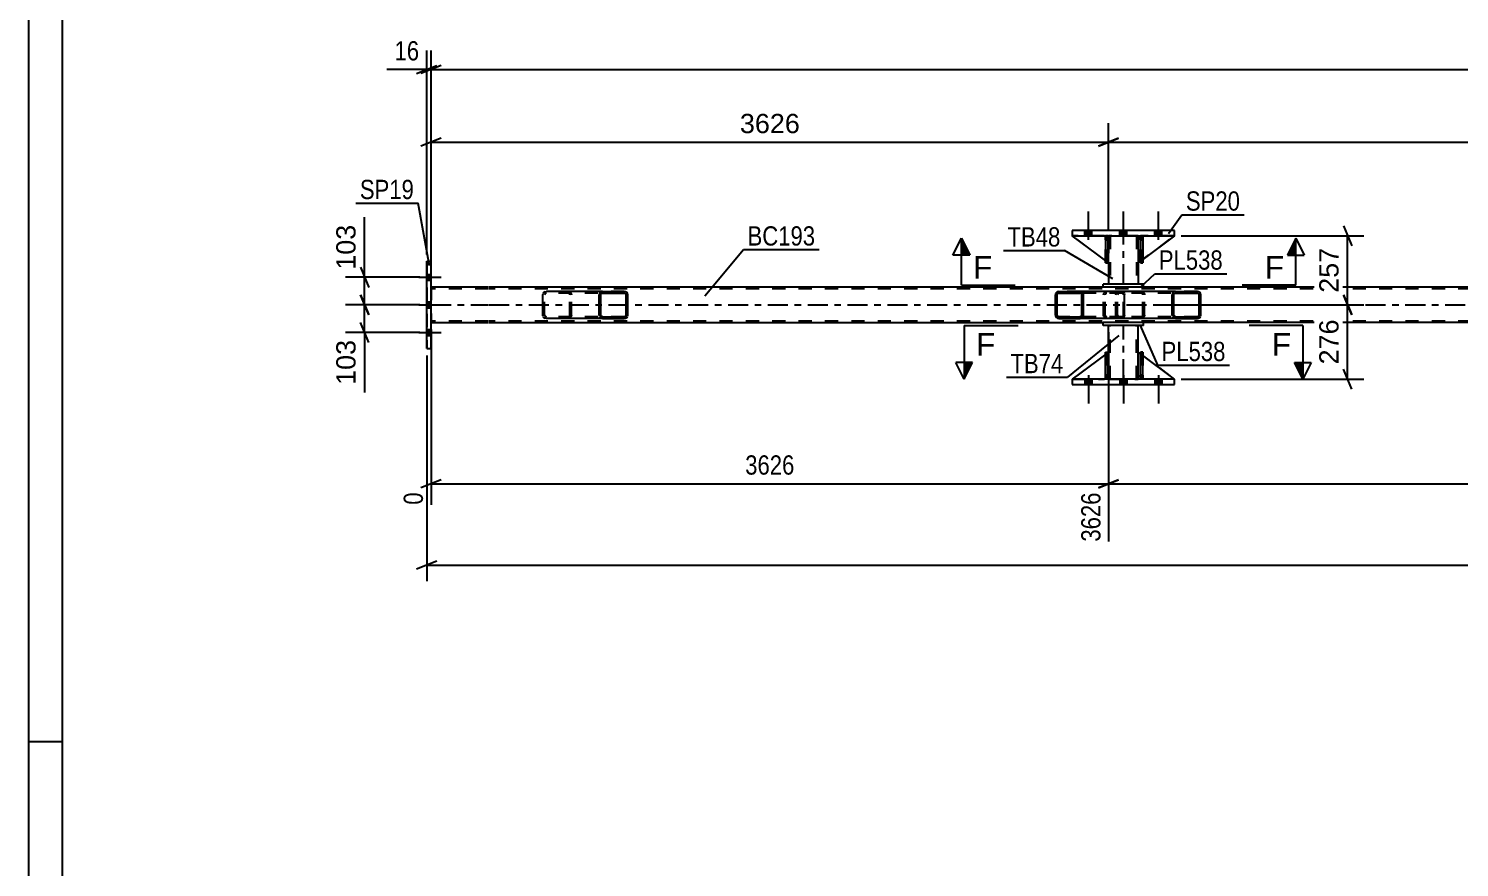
# Model space of a CAD drawing. Header units: millimetres. Extents: x -106 to 735, y -422 to 172.
# Drawn here: x -106.1 to 106.4, y -291.9 to -167.2 of the extents above; entities that cross this region are included whole.
import ezdxf

# ---------------------------------------------------------------- set-up
doc = ezdxf.new("R2010")
doc.units = ezdxf.units.MM
doc.linetypes.add('DXK_LINE_DOT2', pattern=[3.9198, 1.9599, -1.9599])
doc.linetypes.add('DXK_LINE_DOT3', pattern=[5.9187, 2.979, -0.9799, 0.9799, -0.9799])
doc.styles.add('Arial', font='ARIAL.TTF', dxfattribs={"height": 0.2})
doc.styles.add('Arial Narrow', font='ARIALN.TTF', dxfattribs={"height": 0.2})

# ---------------------------------------------------------------- blocks, each defined once
blk = doc.blocks.new('Unknown-717034374-1133')
at = {"color": 5, "linetype": 'Continuous'}
for p, q in [((-106.13, 171.74), (-106.13, -422.26)), ((-101.13, 166.74), (-101.13, -417.26)), ((-101.13, -273.26), (-106.13, -273.26))]:
    blk.add_line(p, q, dxfattribs=at)
blk = doc.blocks.new('Part-717034374-3120 - 3113')
at = {"color": 2, "linetype": 'Continuous'}
for p, q in [((58.71, -218.75), (58.71, -215.35)), ((59.07, -215.61), (58.71, -215.35)), ((64.11, -219.35), (59.39, -215.85)), ((59.07, -219.1), (58.71, -218.75))]:
    blk.add_line(p, q, dxfattribs=at)
at = {"color": 7, "linetype": 'DXK_LINE_DOT2'}
for p, q in [((59.39, -215.85), (59.07, -215.61)), ((59.31, -219.35), (59.07, -219.1)), ((64.11, -219.35), (59.31, -219.35)), ((64.11, -219.35), (64.11, -219.35)), ((64.11, -219.35), (64.11, -219.35))]:
    blk.add_line(p, q, dxfattribs=at)
blk = doc.blocks.new('Part-717034374-3117 - 3113')
at = {"color": 7, "linetype": 'DXK_LINE_DOT2'}
for p, q in [((54.31, -215.35), (48.91, -219.35)), ((54.31, -218.75), (54.31, -215.35)), ((54.31, -215.35), (54.31, -218.75)), ((53.71, -219.35), (54.31, -218.75)), ((54.31, -218.75), (53.71, -219.35)), ((54.31, -218.75), (54.31, -218.75)), ((48.91, -219.35), (53.71, -219.35))]:
    blk.add_line(p, q, dxfattribs=at)
blk = doc.blocks.new('Part-717034374-3251 - 3113')
at = {"color": 2, "linetype": 'Continuous'}
for p, q in [((-37.83, -205.67), (-46.35, -205.67)), ((629.55, -205.67), (-37.73, -205.67)), ((-46.35, -210.95), (-37.83, -210.95)), ((-37.73, -210.95), (53.51, -210.95)), ((223.78, -210.95), (59.51, -210.95))]:
    blk.add_line(p, q, dxfattribs=at)
at = {"color": 7, "linetype": 'DXK_LINE_DOT2'}
for p, q in [((-46.35, -205.67), (-46.35, -210.95)), ((-37.83, -205.91), (-46.35, -205.91)), ((629.55, -205.91), (-37.73, -205.91)), ((-37.83, -210.71), (-46.35, -210.71)), ((-46.35, -210.91), (-46.35, -210.95)), ((629.55, -210.71), (-37.73, -210.71)), ((59.51, -210.95), (53.51, -210.95))]:
    blk.add_line(p, q, dxfattribs=at)
at = {"color": 7, "linetype": 'DXK_LINE_DOT3'}
for p, q in [((-46.35, -208.31), (-37.83, -208.31)), ((-37.73, -208.31), (629.55, -208.31))]:
    blk.add_line(p, q, dxfattribs=at)
blk = doc.blocks.new('Part-717034374-3123 - 3113')
at = {"color": 7, "linetype": 'DXK_LINE_DOT2'}
for p, q in [((58.71, -218.75), (58.71, -215.35)), ((58.71, -215.35), (64.11, -219.35)), ((59.31, -219.35), (58.71, -218.75)), ((64.11, -219.35), (59.31, -219.35))]:
    blk.add_line(p, q, dxfattribs=at)
blk = doc.blocks.new('Bolt-717034374-3252 - 3113')
at = {"linetype": 'Continuous'}
for points in [[(-46.35, -204.65), (-46.35, -203.77), (-46.99, -203.77), (-46.99, -204.65)], [(-46.35, -204.65), (-46.35, -203.77), (-46.99, -203.77), (-46.99, -204.65)], [(-46.35, -204.65), (-46.35, -203.77), (-46.99, -203.77), (-46.99, -204.65)], [(-46.35, -208.75), (-46.35, -207.87), (-46.99, -207.87), (-46.99, -208.75)], [(-46.35, -208.75), (-46.35, -207.87), (-46.99, -207.87), (-46.99, -208.75)], [(-46.35, -212.85), (-46.35, -211.97), (-46.99, -211.97), (-46.99, -212.85)], [(-46.35, -212.85), (-46.35, -211.97), (-46.99, -211.97), (-46.99, -212.85)], [(-46.35, -212.85), (-46.35, -211.97), (-46.99, -211.97), (-46.99, -212.85)]]:
    blk.add_hatch(color=1, dxfattribs=at).paths.add_polyline_path(points)
at = {"color": 1, "linetype": 'Continuous'}
for p, q in [((-46.99, -203.77), (-46.35, -203.77)), ((-46.99, -203.77), (-46.35, -203.77)), ((-46.99, -203.77), (-46.35, -203.77)), ((-48.15, -204.21), (-44.83, -204.21)), ((-48.15, -204.21), (-44.83, -204.21)), ((-48.15, -204.21), (-44.83, -204.21)), ((-46.99, -204.65), (-46.35, -204.65)), ((-46.99, -204.65), (-46.35, -204.65)), ((-46.99, -204.65), (-46.35, -204.65)), ((-48.15, -208.31), (-44.83, -208.31)), ((-48.15, -208.31), (-44.83, -208.31)), ((-46.99, -207.87), (-46.35, -207.87)), ((-46.99, -207.87), (-46.35, -207.87)), ((-46.99, -208.75), (-46.35, -208.75)), ((-46.99, -208.75), (-46.35, -208.75)), ((-48.15, -212.41), (-44.83, -212.41)), ((-48.15, -212.41), (-44.83, -212.41)), ((-48.15, -212.41), (-44.83, -212.41)), ((-46.99, -211.97), (-46.35, -211.97)), ((-46.99, -211.97), (-46.35, -211.97)), ((-46.99, -211.97), (-46.35, -211.97)), ((-46.99, -212.85), (-46.35, -212.85)), ((-46.99, -212.85), (-46.35, -212.85)), ((-46.99, -212.85), (-46.35, -212.85))]:
    blk.add_line(p, q, dxfattribs=at)
blk = doc.blocks.new('Part-717034374-3124 - 3113')
at = {"color": 2, "linetype": 'Continuous'}
for p, q in [((48.91, -219.35), (48.91, -220.15)), ((64.11, -219.35), (48.91, -219.35)), ((48.91, -220.15), (64.11, -220.15)), ((64.11, -220.15), (64.11, -219.35))]:
    blk.add_line(p, q, dxfattribs=at)
blk = doc.blocks.new('Bolt-717034374-3212 - 3113')
at = {"linetype": 'Continuous'}
for points in [[(50.79, -198.05), (51.83, -198.05), (51.83, -197.25), (50.79, -197.25)], [(50.79, -198.05), (51.83, -198.05), (51.83, -197.25), (50.79, -197.25)], [(50.79, -198.05), (51.83, -198.05), (51.83, -197.25), (50.79, -197.25)], [(55.99, -198.05), (57.03, -198.05), (57.03, -197.25), (55.99, -197.25)], [(55.99, -198.05), (57.03, -198.05), (57.03, -197.25), (55.99, -197.25)], [(61.19, -198.05), (62.23, -198.05), (62.23, -197.25), (61.19, -197.25)], [(61.19, -198.05), (62.23, -198.05), (62.23, -197.25), (61.19, -197.25)], [(61.19, -198.05), (62.23, -198.05), (62.23, -197.25), (61.19, -197.25)]]:
    blk.add_hatch(color=1, dxfattribs=at).paths.add_polyline_path(points)
at = {"color": 1, "linetype": 'Continuous'}
for p, q in [((51.31, -198.65), (51.31, -194.45)), ((51.31, -198.65), (51.31, -194.45)), ((51.31, -198.65), (51.31, -194.45)), ((56.51, -198.65), (56.51, -194.45)), ((56.51, -198.65), (56.51, -194.45)), ((61.71, -198.65), (61.71, -194.45)), ((61.71, -198.65), (61.71, -194.45)), ((61.71, -198.65), (61.71, -194.45)), ((50.79, -198.05), (50.79, -197.25)), ((50.79, -198.05), (50.79, -197.25)), ((50.79, -198.05), (50.79, -197.25)), ((51.83, -198.05), (51.83, -197.25)), ((51.83, -198.05), (51.83, -197.25)), ((51.83, -198.05), (51.83, -197.25)), ((55.99, -198.05), (55.99, -197.25)), ((55.99, -198.05), (55.99, -197.25)), ((57.03, -198.05), (57.03, -197.25)), ((57.03, -198.05), (57.03, -197.25)), ((61.19, -198.05), (61.19, -197.25)), ((61.19, -198.05), (61.19, -197.25)), ((61.19, -198.05), (61.19, -197.25)), ((62.23, -198.05), (62.23, -197.25)), ((62.23, -198.05), (62.23, -197.25)), ((62.23, -198.05), (62.23, -197.25))]:
    blk.add_line(p, q, dxfattribs=at)
blk = doc.blocks.new('Bolt-717034374-3153 - 3113')
at = {"linetype": 'Continuous'}
for points in [[(51.83, -219.35), (50.79, -219.35), (50.79, -220.15), (51.83, -220.15)], [(51.83, -219.35), (50.79, -219.35), (50.79, -220.15), (51.83, -220.15)], [(51.83, -219.35), (50.79, -219.35), (50.79, -220.15), (51.83, -220.15)], [(57.03, -219.35), (55.99, -219.35), (55.99, -220.15), (57.03, -220.15)], [(57.03, -219.35), (55.99, -219.35), (55.99, -220.15), (57.03, -220.15)], [(62.23, -219.35), (61.19, -219.35), (61.19, -220.15), (62.23, -220.15)], [(62.23, -219.35), (61.19, -219.35), (61.19, -220.15), (62.23, -220.15)], [(62.23, -219.35), (61.19, -219.35), (61.19, -220.15), (62.23, -220.15)]]:
    blk.add_hatch(color=1, dxfattribs=at).paths.add_polyline_path(points)
at = {"color": 1, "linetype": 'Continuous'}
for p, q in [((51.31, -218.75), (51.31, -222.95)), ((51.31, -218.75), (51.31, -222.95)), ((51.31, -218.75), (51.31, -222.95)), ((56.51, -218.75), (56.51, -222.95)), ((56.51, -218.75), (56.51, -222.95)), ((61.71, -218.75), (61.71, -222.95)), ((61.71, -218.75), (61.71, -222.95)), ((61.71, -218.75), (61.71, -222.95)), ((50.79, -219.35), (50.79, -220.15)), ((50.79, -219.35), (50.79, -220.15)), ((50.79, -219.35), (50.79, -220.15)), ((51.83, -219.35), (51.83, -220.15)), ((51.83, -219.35), (51.83, -220.15)), ((51.83, -219.35), (51.83, -220.15)), ((55.99, -219.35), (55.99, -220.15)), ((55.99, -219.35), (55.99, -220.15)), ((57.03, -219.35), (57.03, -220.15)), ((57.03, -219.35), (57.03, -220.15)), ((61.19, -219.35), (61.19, -220.15)), ((61.19, -219.35), (61.19, -220.15)), ((61.19, -219.35), (61.19, -220.15)), ((62.23, -219.35), (62.23, -220.15)), ((62.23, -219.35), (62.23, -220.15)), ((62.23, -219.35), (62.23, -220.15))]:
    blk.add_line(p, q, dxfattribs=at)
blk = doc.blocks.new('Part-717034374-3352 - 3113')
at = {"color": 7, "linetype": 'DXK_LINE_DOT2'}
for p, q in [((53.87, -198.65), (53.87, -198.05)), ((53.87, -198.05), (53.87, -198.05)), ((53.87, -198.05), (53.87, -202.05)), ((54.19, -198.05), (53.87, -198.05)), ((53.87, -202.05), (53.87, -198.65)), ((53.87, -198.65), (54.19, -198.65)), ((54.19, -198.65), (54.19, -198.05)), ((54.19, -202.05), (54.19, -198.05)), ((54.19, -198.65), (54.19, -202.05)), ((53.87, -202.05), (54.19, -202.05))]:
    blk.add_line(p, q, dxfattribs=at)
blk = doc.blocks.new('Part-717034374-3302 - 3113')
at = {"color": 2, "linetype": 'Continuous'}
for p, q in [((59.07, -198.29), (58.71, -198.65)), ((58.71, -198.65), (58.71, -202.05)), ((64.11, -198.05), (59.39, -201.55)), ((59.07, -201.79), (58.71, -202.05))]:
    blk.add_line(p, q, dxfattribs=at)
at = {"color": 7, "linetype": 'DXK_LINE_DOT2'}
for p, q in [((59.31, -198.05), (59.07, -198.29)), ((64.11, -198.05), (59.31, -198.05)), ((59.39, -201.55), (59.07, -201.79))]:
    blk.add_line(p, q, dxfattribs=at)
blk = doc.blocks.new('Part-717034374-3306 - 3113')
at = {"linetype": 'Continuous'}
h = blk.add_hatch(dxfattribs=at)
h.set_pattern_fill('', scale=0.7, style=0, pattern_type=0)
h.set_pattern_definition([(45, (67.976, -206.6051), (-1.57154, 1.57154), [])])
h.paths.add_polyline_path([(68.01, -206.79), (67.98, -206.61), (67.87, -206.45), (67.7, -206.35), (67.5, -206.31), (64.27, -206.31), (64.07, -206.35), (63.91, -206.45), (63.8, -206.61), (63.76, -206.79), (63.76, -209.83), (63.8, -210.01), (63.91, -210.17), (64.07, -210.27), (64.27, -210.31), (67.5, -210.31), (67.7, -210.27), (67.87, -210.17), (67.98, -210.01), (68.01, -209.83)])
h.paths.add_polyline_path([(67.74, -209.92), (67.68, -210), (67.6, -210.05), (67.5, -210.07), (64.27, -210.07), (64.17, -210.05), (64.09, -210), (64.03, -209.92), (64.01, -209.83), (64.01, -206.79), (64.03, -206.7), (64.09, -206.62), (64.17, -206.57), (64.27, -206.55), (67.5, -206.55), (67.6, -206.57), (67.68, -206.62), (67.74, -206.7), (67.76, -206.79), (67.76, -209.83)])
at = {"color": 7, "linetype": 'DXK_LINE_DOT2'}
for p, q in [((55.41, -206.79), (55.45, -206.61)), ((55.41, -209.83), (55.41, -206.79)), ((55.68, -206.7), (55.66, -206.79)), ((55.66, -209.83), (55.66, -206.79)), ((55.74, -206.62), (55.68, -206.7)), ((55.72, -206.35), (55.92, -206.31)), ((55.82, -206.57), (55.74, -206.62)), ((55.92, -206.55), (55.82, -206.57)), ((56.4, -206.31), (55.92, -206.31)), ((67.5, -206.55), (55.92, -206.55)), ((59.15, -206.31), (59.35, -206.35)), ((59.25, -206.57), (59.15, -206.55)), ((59.33, -206.62), (59.25, -206.57)), ((59.39, -206.7), (59.33, -206.62)), ((59.41, -206.79), (59.39, -206.7)), ((59.41, -209.83), (59.41, -206.79)), ((59.63, -206.61), (59.67, -206.79)), ((59.67, -209.83), (59.67, -206.79)), ((67.5, -206.31), (64.27, -206.31)), ((55.45, -210.01), (55.41, -209.83)), ((55.66, -209.83), (55.68, -209.92)), ((55.68, -209.92), (55.74, -210)), ((55.92, -210.31), (55.72, -210.27)), ((55.74, -210), (55.82, -210.05)), ((55.82, -210.05), (55.92, -210.07)), ((67.5, -210.07), (55.92, -210.07)), ((56.4, -210.31), (55.92, -210.31)), ((59.15, -210.07), (59.25, -210.05)), ((59.35, -210.27), (59.15, -210.31)), ((59.25, -210.05), (59.33, -210)), ((59.33, -210), (59.39, -209.92)), ((59.39, -209.92), (59.41, -209.83)), ((59.67, -209.83), (59.63, -210.01)), ((67.5, -210.31), (64.27, -210.31))]:
    blk.add_line(p, q, dxfattribs=at)
at = {"color": 2, "linetype": 'Continuous'}
for p, q in [((64.27, -206.31), (56.4, -206.31)), ((63.8, -206.61), (63.76, -206.79)), ((63.76, -209.83), (63.76, -206.79)), ((64.01, -206.79), (64.03, -206.7)), ((64.01, -209.83), (64.01, -206.79)), ((64.03, -206.7), (64.09, -206.62)), ((64.27, -206.31), (64.07, -206.35)), ((64.09, -206.62), (64.17, -206.57)), ((64.17, -206.57), (64.27, -206.55)), ((64.27, -206.31), (67.5, -206.31)), ((64.27, -206.55), (67.5, -206.55)), ((67.7, -206.35), (67.5, -206.31)), ((67.5, -206.55), (67.6, -206.57)), ((67.6, -206.57), (67.68, -206.62)), ((67.68, -206.62), (67.74, -206.7)), ((67.74, -206.7), (67.76, -206.79)), ((67.76, -209.83), (67.76, -206.79)), ((68.01, -206.79), (67.98, -206.61)), ((68.01, -209.83), (68.01, -206.79)), ((64.27, -210.31), (56.4, -210.31)), ((63.76, -209.83), (63.8, -210.01)), ((64.03, -209.92), (64.01, -209.83)), ((64.09, -210), (64.03, -209.92)), ((64.07, -210.27), (64.27, -210.31)), ((64.17, -210.05), (64.09, -210)), ((64.27, -210.07), (64.17, -210.05)), ((64.27, -210.07), (67.5, -210.07)), ((64.27, -210.31), (67.5, -210.31)), ((67.6, -210.05), (67.5, -210.07)), ((67.5, -210.31), (67.7, -210.27)), ((67.68, -210), (67.6, -210.05)), ((67.74, -209.92), (67.68, -210)), ((67.76, -209.83), (67.74, -209.92)), ((67.98, -210.01), (68.01, -209.83))]:
    blk.add_line(p, q, dxfattribs=at)
at = {"color": 7, "linetype": 'DXK_LINE_DOT2'}
for centre, start, end in [((55.9, -206.81), 110.7583, 155.68), ((59.17, -206.81), 24.32, 69.2417), ((55.9, -209.81), 204.32, 249.2417), ((59.17, -209.81), 290.7583, 335.68)]:
    blk.add_arc(centre, 0.496, start, end, dxfattribs=at)
at = {"color": 2, "linetype": 'Continuous'}
for centre, start, end in [((64.25, -206.81), 110.7583, 155.68), ((67.52, -206.81), 24.32, 69.2417), ((64.25, -209.81), 204.32, 249.2417), ((67.52, -209.81), 290.7583, 335.68)]:
    blk.add_arc(centre, 0.496, start, end, dxfattribs=at)
blk = doc.blocks.new('Part-717034374-3307 - 3113')
at = {"linetype": 'Continuous'}
h = blk.add_hatch(dxfattribs=at)
h.set_pattern_fill('', scale=0.7, style=0, pattern_type=0)
h.set_pattern_definition([(45, (-17.1582, -206.6051), (-1.57154, 1.57154), [])])
h.paths.add_polyline_path([(-17.12, -206.79), (-17.16, -206.61), (-17.27, -206.45), (-17.43, -206.35), (-17.63, -206.31), (-20.87, -206.31), (-21.06, -206.35), (-21.23, -206.45), (-21.34, -206.61), (-21.38, -206.79), (-21.38, -209.83), (-21.34, -210.01), (-21.23, -210.17), (-21.06, -210.27), (-20.87, -210.31), (-17.63, -210.31), (-17.43, -210.27), (-17.27, -210.17), (-17.16, -210.01), (-17.12, -209.83)])
h.paths.add_polyline_path([(-17.39, -209.92), (-17.45, -210), (-17.53, -210.05), (-17.63, -210.07), (-20.87, -210.07), (-20.96, -210.05), (-21.05, -210), (-21.1, -209.92), (-21.12, -209.83), (-21.12, -206.79), (-21.1, -206.7), (-21.05, -206.62), (-20.96, -206.57), (-20.87, -206.55), (-17.63, -206.55), (-17.53, -206.57), (-17.45, -206.62), (-17.39, -206.7), (-17.37, -206.79), (-17.37, -209.83)])
at = {"color": 2, "linetype": 'Continuous'}
for p, q in [((-29.73, -206.79), (-29.69, -206.61)), ((-29.73, -209.83), (-29.73, -206.79)), ((-29.41, -206.35), (-29.21, -206.31)), ((-20.87, -206.31), (-29.21, -206.31)), ((-21.34, -206.61), (-21.38, -206.79)), ((-21.38, -209.83), (-21.38, -206.79)), ((-21.12, -206.79), (-21.1, -206.7)), ((-21.12, -209.83), (-21.12, -206.79)), ((-21.1, -206.7), (-21.05, -206.62)), ((-20.87, -206.31), (-21.06, -206.35)), ((-21.05, -206.62), (-20.96, -206.57)), ((-20.96, -206.57), (-20.87, -206.55)), ((-20.87, -206.31), (-17.63, -206.31)), ((-20.87, -206.55), (-17.63, -206.55)), ((-17.43, -206.35), (-17.63, -206.31)), ((-17.63, -206.55), (-17.53, -206.57)), ((-17.53, -206.57), (-17.45, -206.62)), ((-17.45, -206.62), (-17.39, -206.7)), ((-17.39, -206.7), (-17.37, -206.79)), ((-17.37, -209.83), (-17.37, -206.79)), ((-17.12, -206.79), (-17.16, -206.61)), ((-17.12, -209.83), (-17.12, -206.79)), ((-29.69, -210.01), (-29.73, -209.83)), ((-29.21, -210.31), (-29.41, -210.27)), ((-20.87, -210.31), (-29.21, -210.31)), ((-21.38, -209.83), (-21.34, -210.01)), ((-21.1, -209.92), (-21.12, -209.83)), ((-21.05, -210), (-21.1, -209.92)), ((-21.06, -210.27), (-20.87, -210.31)), ((-20.96, -210.05), (-21.05, -210)), ((-20.87, -210.07), (-20.96, -210.05)), ((-20.87, -210.07), (-17.63, -210.07)), ((-20.87, -210.31), (-17.63, -210.31)), ((-17.53, -210.05), (-17.63, -210.07)), ((-17.63, -210.31), (-17.43, -210.27)), ((-17.45, -210), (-17.53, -210.05)), ((-17.39, -209.92), (-17.45, -210)), ((-17.37, -209.83), (-17.39, -209.92)), ((-17.16, -210.01), (-17.12, -209.83))]:
    blk.add_line(p, q, dxfattribs=at)
at = {"color": 7, "linetype": 'DXK_LINE_DOT2'}
for p, q in [((-29.45, -206.7), (-29.47, -206.79)), ((-29.47, -209.83), (-29.47, -206.79)), ((-29.4, -206.62), (-29.45, -206.7)), ((-29.31, -206.57), (-29.4, -206.62)), ((-29.21, -206.55), (-29.31, -206.57)), ((-17.63, -206.55), (-29.21, -206.55)), ((-25.98, -206.31), (-25.78, -206.35)), ((-25.88, -206.57), (-25.98, -206.55)), ((-25.8, -206.62), (-25.88, -206.57)), ((-25.74, -206.7), (-25.8, -206.62)), ((-25.72, -206.79), (-25.74, -206.7)), ((-25.72, -209.83), (-25.72, -206.79)), ((-25.51, -206.61), (-25.47, -206.79)), ((-25.47, -209.83), (-25.47, -206.79)), ((-17.63, -206.31), (-20.87, -206.31)), ((-29.47, -209.83), (-29.45, -209.92)), ((-29.45, -209.92), (-29.4, -210)), ((-29.4, -210), (-29.31, -210.05)), ((-29.31, -210.05), (-29.21, -210.07)), ((-17.63, -210.07), (-29.21, -210.07)), ((-25.98, -210.07), (-25.88, -210.05)), ((-25.78, -210.27), (-25.98, -210.31)), ((-25.88, -210.05), (-25.8, -210)), ((-25.8, -210), (-25.74, -209.92)), ((-25.74, -209.92), (-25.72, -209.83)), ((-25.47, -209.83), (-25.51, -210.01)), ((-17.63, -210.31), (-20.87, -210.31))]:
    blk.add_line(p, q, dxfattribs=at)
at = {"color": 2, "linetype": 'Continuous'}
for centre, start, end in [((-29.23, -206.81), 110.7583, 155.68), ((-20.88, -206.81), 110.7583, 155.68), ((-17.61, -206.81), 24.32, 69.2417), ((-29.23, -209.81), 204.32, 249.2417), ((-20.88, -209.81), 204.32, 249.2417), ((-17.61, -209.81), 290.7583, 335.68)]:
    blk.add_arc(centre, 0.496, start, end, dxfattribs=at)
at = {"color": 7, "linetype": 'DXK_LINE_DOT2'}
for centre, start, end in [((-25.96, -206.81), 24.32, 69.2417), ((-25.96, -209.81), 290.7583, 335.68)]:
    blk.add_arc(centre, 0.496, start, end, dxfattribs=at)
blk = doc.blocks.new('Part-717034374-3313 - 3113')
at = {"color": 7, "linetype": 'DXK_LINE_DOT2'}
for p, q in [((59.07, -198.65), (59.07, -198.05)), ((59.07, -198.05), (59.07, -198.05)), ((59.07, -198.05), (59.07, -202.05)), ((59.39, -198.05), (59.07, -198.05)), ((59.07, -202.05), (59.07, -198.65)), ((59.07, -198.65), (59.39, -198.65)), ((59.39, -198.65), (59.39, -198.05)), ((59.39, -202.05), (59.39, -198.05)), ((59.39, -198.65), (59.39, -202.05)), ((59.07, -202.05), (59.39, -202.05))]:
    blk.add_line(p, q, dxfattribs=at)
blk = doc.blocks.new('Part-717034374-3314 - 3113')
at = {"color": 2, "linetype": 'Continuous'}
for p, q in [((54.19, -198.05), (53.87, -198.05)), ((53.87, -198.05), (53.87, -202.05)), ((54.19, -198.05), (54.19, -198.05)), ((54.19, -198.05), (54.19, -202.05)), ((54.19, -202.05), (53.87, -202.05))]:
    blk.add_line(p, q, dxfattribs=at)
at = {"color": 7, "linetype": 'DXK_LINE_DOT2'}
for p, q in [((53.87, -198.65), (53.87, -198.05)), ((54.19, -198.65), (53.87, -198.65)), ((53.87, -198.65), (53.87, -202.05)), ((54.19, -198.65), (54.19, -198.05)), ((54.19, -198.05), (54.19, -198.05)), ((54.19, -202.05), (54.19, -198.65))]:
    blk.add_line(p, q, dxfattribs=at)
blk = doc.blocks.new('Part-717034374-3315 - 3113')
at = {"color": 2, "linetype": 'Continuous'}
for p, q in [((59.39, -198.05), (59.07, -198.05)), ((59.07, -198.05), (59.07, -202.05)), ((59.39, -198.05), (59.39, -198.05)), ((59.39, -198.05), (59.39, -202.05)), ((59.39, -202.05), (59.07, -202.05))]:
    blk.add_line(p, q, dxfattribs=at)
at = {"color": 7, "linetype": 'DXK_LINE_DOT2'}
for p, q in [((59.07, -198.65), (59.07, -198.05)), ((59.39, -198.65), (59.07, -198.65)), ((59.07, -198.65), (59.07, -202.05)), ((59.39, -198.65), (59.39, -198.05)), ((59.39, -198.05), (59.39, -198.05)), ((59.39, -202.05), (59.39, -198.65))]:
    blk.add_line(p, q, dxfattribs=at)
blk = doc.blocks.new('Part-717034374-3316 - 3113')
at = {"color": 2, "linetype": 'Continuous'}
for p, q in [((53.87, -201.72), (48.91, -198.05)), ((53.87, -198.2), (53.71, -198.05)), ((54.31, -198.65), (54.19, -198.52)), ((54.31, -198.65), (54.31, -198.65)), ((54.31, -202.05), (54.31, -198.65)), ((54.19, -201.95), (54.31, -202.05)), ((54.31, -202.05), (54.31, -202.05))]:
    blk.add_line(p, q, dxfattribs=at)
at = {"color": 7, "linetype": 'DXK_LINE_DOT2'}
for p, q in [((53.71, -198.05), (48.91, -198.05)), ((53.71, -198.05), (54.31, -198.65)), ((54.19, -198.52), (53.87, -198.2)), ((54.31, -198.65), (54.31, -202.05)), ((54.19, -201.95), (53.87, -201.72))]:
    blk.add_line(p, q, dxfattribs=at)
blk = doc.blocks.new('Part-717034374-3317 - 3113')
at = {"color": 7, "linetype": 'DXK_LINE_DOT2'}
for p, q in [((54.31, -202.05), (48.91, -198.05)), ((48.91, -198.05), (53.71, -198.05)), ((53.71, -198.05), (54.31, -198.65)), ((54.31, -198.65), (53.71, -198.05)), ((54.31, -198.65), (54.31, -202.05)), ((54.31, -198.65), (54.31, -198.65)), ((54.31, -198.65), (54.31, -202.05))]:
    blk.add_line(p, q, dxfattribs=at)
blk = doc.blocks.new('Part-717034374-3324 - 3113')
at = {"linetype": 'Continuous'}
h = blk.add_hatch(dxfattribs=at)
h.set_pattern_fill('', scale=0.7, style=0, pattern_type=0)
h.set_pattern_definition([(45, (50.5645, -206.6051), (-1.57154, 1.57154), [])])
h.paths.add_polyline_path([(50.6, -206.79), (50.56, -206.61), (50.46, -206.45), (50.29, -206.35), (50.1, -206.31), (46.92, -206.31), (46.72, -206.35), (46.56, -206.45), (46.45, -206.61), (46.41, -206.79), (46.41, -209.83), (46.45, -210.01), (46.56, -210.17), (46.72, -210.27), (46.92, -210.31), (50.1, -210.31), (50.29, -210.27), (50.46, -210.17), (50.56, -210.01), (50.6, -209.83)])
h.paths.add_polyline_path([(50.33, -209.92), (50.28, -210), (50.2, -210.05), (50.1, -210.07), (46.92, -210.07), (46.82, -210.05), (46.74, -210), (46.68, -209.92), (46.66, -209.83), (46.66, -206.79), (46.68, -206.7), (46.74, -206.62), (46.82, -206.57), (46.92, -206.55), (50.1, -206.55), (50.2, -206.57), (50.28, -206.62), (50.33, -206.7), (50.35, -206.79), (50.35, -209.83)])
at = {"color": 2, "linetype": 'Continuous'}
for p, q in [((46.45, -206.61), (46.41, -206.79)), ((46.41, -209.83), (46.41, -206.79)), ((46.66, -206.79), (46.68, -206.7)), ((46.66, -209.83), (46.66, -206.79)), ((46.68, -206.7), (46.74, -206.62)), ((46.92, -206.31), (46.72, -206.35)), ((46.74, -206.62), (46.82, -206.57)), ((46.82, -206.57), (46.92, -206.55)), ((46.92, -206.31), (50.1, -206.31)), ((46.92, -206.55), (50.1, -206.55)), ((56.4, -206.31), (50.1, -206.31)), ((50.29, -206.35), (50.1, -206.31)), ((50.1, -206.55), (50.2, -206.57)), ((50.2, -206.57), (50.28, -206.62)), ((50.28, -206.62), (50.33, -206.7)), ((50.33, -206.7), (50.35, -206.79)), ((50.35, -209.83), (50.35, -206.79)), ((50.6, -206.79), (50.56, -206.61)), ((50.6, -209.83), (50.6, -206.79)), ((56.4, -206.31), (56.5, -206.35)), ((56.5, -206.35), (56.59, -206.45)), ((56.59, -206.45), (56.65, -206.61)), ((56.65, -206.61), (56.67, -206.79)), ((56.67, -209.83), (56.67, -206.79)), ((46.41, -209.83), (46.45, -210.01)), ((46.68, -209.92), (46.66, -209.83)), ((46.74, -210), (46.68, -209.92)), ((46.72, -210.27), (46.92, -210.31)), ((46.82, -210.05), (46.74, -210)), ((46.92, -210.07), (46.82, -210.05)), ((46.92, -210.07), (50.1, -210.07)), ((46.92, -210.31), (50.1, -210.31)), ((50.2, -210.05), (50.1, -210.07)), ((50.1, -210.31), (50.29, -210.27)), ((56.4, -210.31), (50.1, -210.31)), ((50.28, -210), (50.2, -210.05)), ((50.33, -209.92), (50.28, -210)), ((50.35, -209.83), (50.33, -209.92)), ((50.56, -210.01), (50.6, -209.83)), ((56.5, -210.27), (56.4, -210.31)), ((56.59, -210.17), (56.5, -210.27)), ((56.65, -210.01), (56.59, -210.17)), ((56.67, -209.83), (56.65, -210.01))]:
    blk.add_line(p, q, dxfattribs=at)
at = {"color": 7, "linetype": 'DXK_LINE_DOT2'}
for p, q in [((50.1, -206.31), (46.92, -206.31)), ((56.4, -206.55), (46.92, -206.55)), ((53.56, -206.79), (53.6, -206.61)), ((53.56, -209.83), (53.56, -206.79)), ((53.83, -206.7), (53.81, -206.79)), ((53.81, -209.83), (53.81, -206.79)), ((53.89, -206.62), (53.83, -206.7)), ((53.87, -206.35), (54.07, -206.31)), ((53.97, -206.57), (53.89, -206.62)), ((54.07, -206.55), (53.97, -206.57)), ((55.41, -206.55), (55.41, -206.31)), ((56.45, -206.57), (56.4, -206.55)), ((56.5, -206.62), (56.45, -206.57)), ((56.53, -206.7), (56.5, -206.62)), ((56.54, -206.79), (56.53, -206.7)), ((56.54, -209.83), (56.54, -206.79)), ((56.4, -210.07), (46.92, -210.07)), ((50.1, -210.31), (46.92, -210.31)), ((53.6, -210.01), (53.56, -209.83)), ((53.81, -209.83), (53.83, -209.92)), ((53.83, -209.92), (53.89, -210)), ((54.07, -210.31), (53.87, -210.27)), ((53.89, -210), (53.91, -210.01)), ((53.91, -210.01), (53.97, -210.05)), ((53.97, -210.05), (54.07, -210.07)), ((55.41, -210.31), (55.41, -210.07)), ((56.4, -210.07), (56.45, -210.05)), ((56.45, -210.05), (56.5, -210)), ((56.5, -210), (56.53, -209.92)), ((56.53, -209.92), (56.54, -209.83))]:
    blk.add_line(p, q, dxfattribs=at)
at = {"color": 2, "linetype": 'Continuous'}
for centre, start, end in [((46.9, -206.8), 111.1941, 156.1506), ((50.11, -206.8), 23.8494, 68.8059), ((46.9, -209.81), 203.8494, 248.8059), ((50.11, -209.81), 291.1941, 336.1506)]:
    blk.add_arc(centre, 0.492, start, end, dxfattribs=at)
at = {"color": 7, "linetype": 'DXK_LINE_DOT2'}
for centre, start, end in [((54.05, -206.8), 111.1941, 156.1506), ((54.05, -209.81), 203.8494, 248.8059)]:
    blk.add_arc(centre, 0.492, start, end, dxfattribs=at)
blk = doc.blocks.new('Part-717034374-3330 - 3113')
at = {"color": 2, "linetype": 'Continuous'}
for p, q in [((-46.99, -201.81), (-46.35, -201.81)), ((-46.99, -214.81), (-46.99, -201.81)), ((-46.35, -214.81), (-46.35, -201.81)), ((-46.99, -214.81), (-46.35, -214.81))]:
    blk.add_line(p, q, dxfattribs=at)
at = {"color": 7, "linetype": 'DXK_LINE_DOT2'}
blk.add_line((-46.99, -201.81), (-46.99, -214.81), dxfattribs=at)
blk = doc.blocks.new('Part-717034374-3342 - 3113')
at = {"color": 2, "linetype": 'Continuous'}
for p, q in [((64.11, -197.25), (48.91, -197.25)), ((48.91, -197.25), (48.91, -198.05)), ((64.11, -198.05), (64.11, -197.25)), ((48.91, -198.05), (64.11, -198.05))]:
    blk.add_line(p, q, dxfattribs=at)
blk = doc.blocks.new('Part-717034374-3353 - 3113')
at = {"color": 7, "linetype": 'DXK_LINE_DOT2'}
for p, q in [((59.39, -215.35), (59.07, -215.35)), ((59.07, -218.75), (59.07, -215.35)), ((59.07, -215.35), (59.07, -219.35)), ((59.39, -215.35), (59.39, -218.75)), ((59.39, -219.35), (59.39, -215.35)), ((59.39, -218.75), (59.07, -218.75)), ((59.07, -219.35), (59.07, -218.75)), ((59.39, -218.75), (59.39, -219.35)), ((59.39, -219.35), (59.07, -219.35)), ((59.39, -219.35), (59.39, -219.35))]:
    blk.add_line(p, q, dxfattribs=at)
blk = doc.blocks.new('Part-717034374-3354 - 3113')
at = {"color": 7, "linetype": 'DXK_LINE_DOT2'}
for p, q in [((53.87, -215.35), (54.19, -215.35)), ((53.87, -218.75), (53.87, -215.35)), ((53.87, -215.35), (53.87, -219.35)), ((54.19, -215.35), (54.19, -218.75)), ((54.19, -219.35), (54.19, -215.44)), ((54.19, -218.75), (53.87, -218.75)), ((53.87, -219.35), (53.87, -218.75)), ((54.19, -218.75), (54.19, -219.35)), ((54.19, -219.35), (53.87, -219.35)), ((54.19, -219.35), (54.19, -219.35))]:
    blk.add_line(p, q, dxfattribs=at)
blk = doc.blocks.new('Part-717034374-3355 - 3113')
at = {"color": 2, "linetype": 'Continuous'}
for p, q in [((59.07, -219.35), (59.07, -215.35)), ((59.07, -215.35), (59.39, -215.35)), ((59.39, -219.35), (59.39, -215.35)), ((59.07, -219.35), (59.07, -219.35)), ((59.39, -219.35), (59.07, -219.35))]:
    blk.add_line(p, q, dxfattribs=at)
at = {"color": 7, "linetype": 'DXK_LINE_DOT2'}
for p, q in [((59.07, -215.35), (59.07, -218.75)), ((59.39, -218.75), (59.39, -215.35)), ((59.07, -218.75), (59.07, -219.35)), ((59.07, -218.75), (59.39, -218.75)), ((59.39, -219.35), (59.39, -218.75)), ((59.39, -219.35), (59.39, -219.35))]:
    blk.add_line(p, q, dxfattribs=at)
blk = doc.blocks.new('Part-717034374-3356 - 3113')
at = {"color": 2, "linetype": 'Continuous'}
for p, q in [((53.87, -219.35), (53.87, -215.35)), ((53.87, -215.35), (54.19, -215.35)), ((54.19, -219.35), (54.19, -215.35)), ((53.87, -219.35), (53.87, -219.35)), ((54.19, -219.35), (53.87, -219.35))]:
    blk.add_line(p, q, dxfattribs=at)
at = {"color": 7, "linetype": 'DXK_LINE_DOT2'}
for p, q in [((53.87, -215.35), (53.87, -218.75)), ((54.19, -218.75), (54.19, -215.35)), ((53.87, -218.75), (53.87, -219.35)), ((53.87, -218.75), (54.19, -218.75)), ((54.19, -219.35), (54.19, -218.75)), ((54.19, -219.35), (54.19, -219.35))]:
    blk.add_line(p, q, dxfattribs=at)
blk = doc.blocks.new('Part-717034374-3359 - 3113')
at = {"color": 2, "linetype": 'Continuous'}
for p, q in [((53.87, -215.68), (48.91, -219.35)), ((54.31, -215.35), (54.19, -215.44)), ((54.31, -218.75), (54.31, -215.35)), ((54.31, -218.75), (54.19, -218.88)), ((54.31, -218.75), (54.31, -218.75)), ((53.87, -219.2), (53.71, -219.35))]:
    blk.add_line(p, q, dxfattribs=at)
at = {"color": 7, "linetype": 'DXK_LINE_DOT2'}
for p, q in [((54.19, -215.44), (53.87, -215.68)), ((54.31, -218.75), (54.31, -215.35)), ((54.31, -218.75), (53.71, -219.35)), ((54.19, -218.88), (53.87, -219.2)), ((48.91, -219.35), (53.71, -219.35))]:
    blk.add_line(p, q, dxfattribs=at)
blk = doc.blocks.new('Part-717034374-3377 - 3113')
at = {"color": 7, "linetype": 'DXK_LINE_DOT2'}
for p, q in [((59.31, -198.05), (58.71, -198.65)), ((58.71, -202.05), (64.11, -198.05)), ((58.71, -198.65), (58.71, -202.05)), ((64.11, -198.05), (59.31, -198.05))]:
    blk.add_line(p, q, dxfattribs=at)
blk = doc.blocks.new('Part-717034374-3398 - 3113')
at = {"color": 2, "linetype": 'Continuous'}
for p, q in [((54.31, -215.35), (54.31, -211.35)), ((58.71, -215.35), (58.71, -211.35)), ((54.31, -219.35), (54.31, -218.75)), ((58.71, -219.35), (58.71, -218.75))]:
    blk.add_line(p, q, dxfattribs=at)
at = {"color": 7, "linetype": 'DXK_LINE_DOT2'}
for p, q in [((58.71, -211.35), (54.31, -211.35)), ((54.55, -219.35), (54.55, -211.35)), ((58.47, -219.35), (58.47, -211.35)), ((54.31, -218.75), (54.31, -215.35)), ((58.71, -218.75), (58.71, -215.35)), ((54.31, -219.35), (58.71, -219.35))]:
    blk.add_line(p, q, dxfattribs=at)
at = {"color": 7, "linetype": 'DXK_LINE_DOT3'}
blk.add_line((56.51, -219.35), (56.51, -211.35), dxfattribs=at)
blk = doc.blocks.new('Part-717034374-3403 - 3113')
at = {"color": 2, "linetype": 'Continuous'}
for p, q in [((59.51, -210.95), (53.51, -210.95)), ((53.51, -211.35), (53.51, -210.95)), ((59.51, -211.35), (53.51, -211.35)), ((59.51, -211.35), (59.51, -210.95))]:
    blk.add_line(p, q, dxfattribs=at)
blk = doc.blocks.new('Part-717034374-3408 - 3113')
at = {"color": 2, "linetype": 'Continuous'}
for p, q in [((59.51, -205.25), (53.51, -205.25)), ((53.51, -205.65), (53.51, -205.25)), ((59.51, -205.65), (53.51, -205.65)), ((59.51, -205.65), (59.51, -205.25))]:
    blk.add_line(p, q, dxfattribs=at)
blk = doc.blocks.new('Part-717034374-3413 - 3113')
at = {"color": 2, "linetype": 'Continuous'}
for p, q in [((54.31, -198.05), (54.31, -198.65)), ((58.71, -198.05), (58.71, -198.65)), ((54.31, -202.05), (54.31, -205.25)), ((58.71, -202.05), (58.71, -205.25))]:
    blk.add_line(p, q, dxfattribs=at)
at = {"color": 7, "linetype": 'DXK_LINE_DOT2'}
for p, q in [((58.71, -198.05), (54.31, -198.05)), ((54.31, -198.65), (54.31, -202.05)), ((54.55, -198.05), (54.55, -205.25)), ((58.47, -198.05), (58.47, -205.25)), ((58.71, -198.65), (58.71, -202.05)), ((58.71, -205.25), (54.31, -205.25))]:
    blk.add_line(p, q, dxfattribs=at)
at = {"color": 7, "linetype": 'DXK_LINE_DOT3'}
blk.add_line((56.51, -205.25), (56.51, -198.05), dxfattribs=at)
blk = doc.blocks.new('StraightDimension-717034374-3501 - 3113')
at = {"color": 7, "linetype": 'Continuous'}
for p, q in [((-56.81, -202.71), (-55.61, -205.71)), ((-47.99, -204.21), (-59.06, -204.21)), ((-56.21, -208.31), (-56.21, -204.21)), ((-47.99, -208.31), (-59.06, -208.31)), ((-55.61, -209.81), (-56.81, -206.81))]:
    blk.add_line(p, q, dxfattribs=at)
at = {"color": 0}
blk.add_wipeout([(-56.96, -195.81), (-61.16, -195.81), (-61.16, -203.68), (-56.96, -203.68)], dxfattribs=at)
at = {"color": 7, "linetype": 'Continuous'}
blk.add_line((-56.21, -204.21), (-56.21, -195.29), dxfattribs=at)
blk.add_line((-56.21, -204.21), (-56.21, -195.29), dxfattribs=at)
at = {"color": 3, "style": 'Arial'}
blk.add_text('103', height=2.865, rotation=90.0002, dxfattribs=at).set_placement((-57.56, -203.08))
blk = doc.blocks.new('StraightDimension-717034374-3511 - 3113')
at = {"color": 7, "linetype": 'Continuous'}
for p, q in [((-47.99, -208.31), (-59.06, -208.31)), ((-56.81, -206.81), (-55.61, -209.81)), ((-56.21, -212.41), (-56.21, -208.31)), ((-47.99, -212.41), (-59.06, -212.41)), ((-55.61, -213.91), (-56.81, -210.91))]:
    blk.add_line(p, q, dxfattribs=at)
at = {"color": 0}
blk.add_wipeout([(-56.96, -212.93), (-61.16, -212.93), (-61.16, -220.8), (-56.96, -220.8)], dxfattribs=at)
at = {"color": 7, "linetype": 'Continuous'}
blk.add_line((-56.21, -212.41), (-56.21, -221.33), dxfattribs=at)
blk.add_line((-56.21, -212.41), (-56.21, -221.33), dxfattribs=at)
at = {"color": 3, "style": 'Arial'}
blk.add_text('103', height=2.865, rotation=90.0002, dxfattribs=at).set_placement((-57.56, -220.2))
blk = doc.blocks.new('StraightDimension-717034374-3522 - 3113')
at = {"color": 7, "linetype": 'Continuous'}
for p, q in [((-46.35, -211.95), (-46.35, -238.01)), ((54.31, -212.35), (54.31, -243.5)), ((-44.85, -234.29), (-47.85, -235.49)), ((-46.35, -234.89), (54.31, -234.89)), ((52.81, -235.49), (55.81, -234.29))]:
    blk.add_line(p, q, dxfattribs=at)
at = {"color": 0}
blk.add_wipeout([(8.24, -234.14), (8.24, -229.94), (-0.27, -229.94), (-0.27, -234.14)], dxfattribs=at)
at = {"color": 0, "linetype": 'Continuous'}
for points in [[(-46.95, -235.59), (-51.15, -235.59), (-51.15, -238.61), (-46.95, -238.61)], [(53.71, -235.59), (49.51, -235.59), (49.51, -244.1), (53.71, -244.1)]]:
    blk.add_wipeout(points, dxfattribs=at)
at = {"color": 3, "style": 'Arial Narrow'}
blk.add_text('3626', height=2.863, dxfattribs=at).set_placement((0.33, -233.54))
at = {"color": 3, "linetype": 'Continuous', "style": 'Arial Narrow'}
for s, height, p in [('0', 2.86, (-47.55, -238.01)), ('3626', 2.863, (53.11, -243.5))]:
    blk.add_text(s, height=height, rotation=90.0002, dxfattribs=at).set_placement(p)
blk = doc.blocks.new('StraightDimension-717034374-3528 - 3113')
at = {"color": 7, "linetype": 'Continuous'}
for p, q in [((54.31, -212.35), (54.31, -243.5)), ((224.58, -212.35), (224.58, -243.5)), ((55.81, -234.29), (52.81, -235.49)), ((54.31, -234.89), (224.58, -234.89)), ((223.08, -235.49), (226.08, -234.29))]:
    blk.add_line(p, q, dxfattribs=at)
at = {"color": 0}
blk.add_wipeout([(143.7, -234.14), (143.7, -229.94), (135.19, -229.94), (135.19, -234.14)], dxfattribs=at)
at = {"color": 0, "linetype": 'Continuous'}
blk.add_wipeout([(223.98, -235.59), (219.78, -235.59), (219.78, -244.1), (223.98, -244.1)], dxfattribs=at)
at = {"color": 3, "style": 'Arial Narrow'}
blk.add_text('4257', height=2.863, dxfattribs=at).set_placement((135.79, -233.54))
at = {"color": 3, "linetype": 'Continuous', "style": 'Arial Narrow'}
blk.add_text('7883', height=2.863, rotation=90.0002, dxfattribs=at).set_placement((223.38, -243.5))
blk = doc.blocks.new('StraightDimension-717034374-3580 - 3113')
at = {"color": 7, "linetype": 'Continuous'}
for p, q in [((61.91, -208.31), (92.23, -208.31)), ((89.23, -206.81), (90.43, -209.81)), ((89.83, -219.35), (89.83, -208.31)), ((90.43, -220.85), (89.23, -217.85)), ((65.11, -219.35), (92.23, -219.35))]:
    blk.add_line(p, q, dxfattribs=at)
at = {"color": 0}
blk.add_wipeout([(89.08, -209.89), (84.88, -209.89), (84.88, -217.76), (89.08, -217.76)], dxfattribs=at)
at = {"color": 3, "style": 'Arial'}
blk.add_text('276', height=2.865, rotation=90.0002, dxfattribs=at).set_placement((88.48, -217.16))
blk = doc.blocks.new('StraightDimension-717034374-3608 - 3113')
at = {"color": 7, "linetype": 'Continuous'}
for p, q in [((89.23, -196.55), (90.43, -199.55)), ((65.11, -198.05), (92.23, -198.05)), ((89.83, -208.31), (89.83, -198.05)), ((61.91, -208.31), (92.23, -208.31)), ((90.43, -209.81), (89.23, -206.81))]:
    blk.add_line(p, q, dxfattribs=at)
at = {"color": 0}
blk.add_wipeout([(89.08, -199.24), (84.88, -199.24), (84.88, -207.11), (89.08, -207.11)], dxfattribs=at)
at = {"color": 3, "style": 'Arial'}
blk.add_text('257', height=2.865, rotation=90.0002, dxfattribs=at).set_placement((88.48, -206.51))
blk = doc.blocks.new('StraightDimension-717034374-3637 - 3113')
at = {"color": 7, "linetype": 'Continuous'}
for p, q in [((-46.99, -200.81), (-46.99, -170.47)), ((-46.35, -200.81), (-46.35, -170.47)), ((-48.49, -173.92), (-45.49, -172.72)), ((-44.85, -172.72), (-47.85, -173.92)), ((-46.99, -173.32), (-46.35, -173.32))]:
    blk.add_line(p, q, dxfattribs=at)
at = {"color": 0}
blk.add_wipeout([(-47.51, -172.57), (-47.51, -168.37), (-52.37, -168.37), (-52.37, -172.57)], dxfattribs=at)
at = {"color": 7, "linetype": 'Continuous'}
blk.add_line((-46.99, -173.32), (-52.89, -173.32), dxfattribs=at)
blk.add_line((-46.99, -173.32), (-52.89, -173.32), dxfattribs=at)
at = {"color": 3, "style": 'Arial Narrow'}
blk.add_text('16', height=2.863, dxfattribs=at).set_placement((-51.77, -171.97))
blk = doc.blocks.new('StraightDimension-717034374-3647 - 3113')
at = {"color": 7, "linetype": 'Continuous'}
for p, q in [((-46.35, -200.81), (-46.35, -170.47)), ((-44.85, -172.72), (-47.85, -173.92)), ((-46.35, -173.32), (629.55, -173.32))]:
    blk.add_line(p, q, dxfattribs=at)
blk = doc.blocks.new('StraightDimension-717034374-3668 - 3113')
at = {"color": 7, "linetype": 'Continuous'}
for p, q in [((-46.99, -215.81), (-46.99, -249.4)), ((-45.49, -246.4), (-48.49, -247.6)), ((-46.99, -247), (630.19, -247))]:
    blk.add_line(p, q, dxfattribs=at)
blk = doc.blocks.new('StraightDimension-717034374-45410 - 3113')
at = {"color": 7, "linetype": 'Continuous'}
for p, q in [((54.31, -197.05), (54.31, -181.28)), ((224.58, -197.05), (224.58, -181.28)), ((55.81, -183.53), (52.81, -184.73)), ((54.31, -184.13), (224.58, -184.13)), ((223.08, -184.73), (226.08, -183.53))]:
    blk.add_line(p, q, dxfattribs=at)
at = {"color": 0}
blk.add_wipeout([(144.5, -183.38), (144.5, -179.18), (134.4, -179.18), (134.4, -183.38)], dxfattribs=at)
at = {"color": 3, "style": 'Arial'}
blk.add_text('4257', height=2.865, dxfattribs=at).set_placement((135, -182.78))
blk = doc.blocks.new('StraightDimension-717034374-45411 - 3113')
at = {"color": 7, "linetype": 'Continuous'}
for p, q in [((-46.35, -204.67), (-46.35, -181.28)), ((54.31, -197.05), (54.31, -181.28)), ((-44.85, -183.53), (-47.85, -184.73)), ((-46.35, -184.13), (54.31, -184.13)), ((52.81, -184.73), (55.81, -183.53))]:
    blk.add_line(p, q, dxfattribs=at)
at = {"color": 0}
blk.add_wipeout([(9.03, -183.38), (9.03, -179.18), (-1.06, -179.18), (-1.06, -183.38)], dxfattribs=at)
at = {"color": 3, "style": 'Arial'}
blk.add_text('3626', height=2.865, dxfattribs=at).set_placement((-0.46, -182.78))
blk = doc.blocks.new('Mark-717034374-3404 - 3113')
at = {"color": 0}
blk.add_wipeout([(71.29, -203.07), (71.29, -200.07), (61.78, -200.07), (61.78, -203.07)], dxfattribs=at)
blk.add_wipeout([(71.29, -203.07), (71.29, -200.07), (61.78, -200.07), (61.78, -203.07)], dxfattribs=at)
at = {"color": 30, "linetype": 'Continuous'}
for p, q in [((59.04, -205.65), (61.18, -203.67)), ((61.18, -203.67), (71.89, -203.67))]:
    blk.add_line(p, q, dxfattribs=at)
at = {"color": 3, "style": 'Arial Narrow'}
blk.add_text('PL538', height=2.863, dxfattribs=at).set_placement((61.78, -203.07))
blk = doc.blocks.new('Mark-717034374-3247 - 3113')
at = {"color": 0}
blk.add_wipeout([(10.73, -199.49), (10.73, -196.49), (0.68, -196.49), (0.68, -199.49)], dxfattribs=at)
blk.add_wipeout([(10.73, -199.49), (10.73, -196.49), (0.68, -196.49), (0.68, -199.49)], dxfattribs=at)
at = {"color": 30, "linetype": 'Continuous'}
for p, q in [((-5.68, -206.95), (0.08, -200.09)), ((0.08, -200.09), (11.33, -200.09))]:
    blk.add_line(p, q, dxfattribs=at)
at = {"color": 3, "style": 'Arial Narrow'}
blk.add_text('BC193', height=2.863, dxfattribs=at).set_placement((0.68, -199.49))
blk = doc.blocks.new('Mark-717034374-3326 - 3113')
at = {"color": 0}
blk.add_wipeout([(-48.88, -192.58), (-48.88, -189.58), (-56.92, -189.58), (-56.92, -192.58)], dxfattribs=at)
blk.add_wipeout([(-48.88, -192.58), (-48.88, -189.58), (-56.92, -189.58), (-56.92, -192.58)], dxfattribs=at)
at = {"color": 30, "linetype": 'Continuous'}
for p in [(-57.52, -193.18), (-46.59, -202.48)]:
    blk.add_line(p, (-48.28, -193.18), dxfattribs=at)
at = {"color": 3, "style": 'Arial Narrow'}
blk.add_text('SP19', height=2.863, dxfattribs=at).set_placement((-56.92, -192.58))
blk = doc.blocks.new('Mark-717034374-3338 - 3113')
at = {"color": 0}
blk.add_wipeout([(73.84, -194.3), (73.84, -191.3), (65.8, -191.3), (65.8, -194.3)], dxfattribs=at)
blk.add_wipeout([(73.84, -194.3), (73.84, -191.3), (65.8, -191.3), (65.8, -194.3)], dxfattribs=at)
at = {"color": 30, "linetype": 'Continuous'}
for p, q in [((63.21, -197.69), (65.2, -194.9)), ((65.2, -194.9), (74.44, -194.9))]:
    blk.add_line(p, q, dxfattribs=at)
at = {"color": 3, "style": 'Arial Narrow'}
blk.add_text('SP20', height=2.863, dxfattribs=at).set_placement((65.8, -194.3))
blk = doc.blocks.new('Mark-717034374-3394 - 3113')
at = {"color": 0}
blk.add_wipeout([(47.6, -218.46), (47.6, -215.46), (39.74, -215.46), (39.74, -218.46)], dxfattribs=at)
blk.add_wipeout([(47.6, -218.46), (47.6, -215.46), (39.74, -215.46), (39.74, -218.46)], dxfattribs=at)
at = {"color": 30, "linetype": 'Continuous'}
for p in [(55.83, -212.87), (39.14, -219.06)]:
    blk.add_line(p, (48.2, -219.06), dxfattribs=at)
at = {"color": 3, "style": 'Arial Narrow'}
blk.add_text('TB74', height=2.863, dxfattribs=at).set_placement((39.74, -218.46))
blk = doc.blocks.new('Mark-717034374-3399 - 3113')
at = {"color": 0}
blk.add_wipeout([(71.69, -216.66), (71.69, -213.66), (62.19, -213.66), (62.19, -216.66)], dxfattribs=at)
blk.add_wipeout([(71.69, -216.66), (71.69, -213.66), (62.19, -213.66), (62.19, -216.66)], dxfattribs=at)
at = {"color": 30, "linetype": 'Continuous'}
for p, q in [((59.03, -211.35), (61.59, -217.26)), ((61.59, -217.26), (72.29, -217.26))]:
    blk.add_line(p, q, dxfattribs=at)
at = {"color": 3, "style": 'Arial Narrow'}
blk.add_text('PL538', height=2.863, dxfattribs=at).set_placement((62.19, -216.66))
blk = doc.blocks.new('Mark-717034374-3409 - 3113')
at = {"color": 0}
blk.add_wipeout([(47.15, -199.63), (47.15, -196.63), (39.3, -196.63), (39.3, -199.63)], dxfattribs=at)
blk.add_wipeout([(47.15, -199.63), (47.15, -196.63), (39.3, -196.63), (39.3, -199.63)], dxfattribs=at)
at = {"color": 30, "linetype": 'Continuous'}
for p in [(38.7, -200.23), (54.96, -204.46)]:
    blk.add_line(p, (47.75, -200.23), dxfattribs=at)
at = {"color": 3, "style": 'Arial Narrow'}
blk.add_text('TB48', height=2.863, dxfattribs=at).set_placement((39.3, -199.63))
blk = doc.blocks.new('SectionMark-717034374-3699 - 3113')
at = {"color": 6, "linetype": 'Continuous'}
for p, q in [((32.87, -211.35), (32.87, -219.35)), ((83.18, -211.35), (83.18, -219.35)), ((32.87, -219.35), (31.62, -216.85)), ((84.43, -216.85), (83.18, -219.35))]:
    blk.add_line(p, q, dxfattribs=at)
at = {"color": 0, "linetype": 'Continuous'}
for points in [[(37.47, -215.85), (37.47, -212.35), (34.62, -212.35), (34.62, -215.85)], [(81.43, -215.85), (81.43, -212.35), (78.58, -212.35), (78.58, -215.85)]]:
    blk.add_wipeout(points, dxfattribs=at)
at = {"linetype": 'Continuous'}
for points in [[(32.87, -216.85), (34.12, -216.85), (32.87, -219.35)], [(81.93, -216.85), (83.18, -216.85), (83.18, -219.35)]]:
    blk.add_hatch(color=6, dxfattribs=at).paths.add_polyline_path(points)
at = {"color": 6, "linetype": 'Continuous'}
for p, q in [((32.87, -211.35), (40.87, -211.35)), ((83.18, -211.35), (75.18, -211.35)), ((34.12, -216.85), (31.62, -216.85)), ((32.87, -219.35), (34.12, -216.85)), ((81.93, -216.85), (84.43, -216.85)), ((83.18, -219.35), (81.93, -216.85))]:
    blk.add_line(p, q, dxfattribs=at)
at = {"color": 3, "linetype": 'Continuous', "style": 'Arial'}
for p in [(34.62, -215.85), (78.58, -215.85)]:
    blk.add_text('F', height=3.34, dxfattribs=at).set_placement(p)
blk = doc.blocks.new('SectionMark-717034374-3701 - 3113')
at = {"color": 6, "linetype": 'Continuous'}
for p, q in [((31.19, -200.9), (32.44, -198.4)), ((32.44, -205.4), (32.44, -198.4)), ((82.14, -205.4), (82.14, -198.4)), ((82.14, -198.4), (83.39, -200.9))]:
    blk.add_line(p, q, dxfattribs=at)
at = {"color": 0, "linetype": 'Continuous'}
for points in [[(37.04, -204.4), (37.04, -200.9), (34.19, -200.9), (34.19, -204.4)], [(80.39, -204.4), (80.39, -200.9), (77.54, -200.9), (77.54, -204.4)]]:
    blk.add_wipeout(points, dxfattribs=at)
at = {"linetype": 'Continuous'}
for points in [[(33.69, -200.9), (32.44, -200.9), (32.44, -198.4)], [(82.14, -200.9), (80.89, -200.9), (82.14, -198.4)]]:
    blk.add_hatch(color=6, dxfattribs=at).paths.add_polyline_path(points)
at = {"color": 6, "linetype": 'Continuous'}
for p, q in [((32.44, -198.4), (33.69, -200.9)), ((82.14, -198.4), (80.89, -200.9)), ((33.69, -200.9), (31.19, -200.9)), ((80.89, -200.9), (83.39, -200.9)), ((32.44, -205.4), (40.44, -205.4)), ((82.14, -205.4), (74.14, -205.4))]:
    blk.add_line(p, q, dxfattribs=at)
at = {"color": 3, "linetype": 'Continuous', "style": 'Arial'}
for p in [(34.19, -204.4), (77.54, -204.4)]:
    blk.add_text('F', height=3.34, dxfattribs=at).set_placement(p)

msp = doc.modelspace()

# ---------------------------------------------------------------- block references
for name in ['Unknown-717034374-1133', 'Bolt-717034374-3212 - 3113', 'Part-717034374-3342 - 3113', 'Part-717034374-3316 - 3113', 'Part-717034374-3317 - 3113', 'Part-717034374-3352 - 3113', 'Part-717034374-3314 - 3113', 'Part-717034374-3413 - 3113', 'Part-717034374-3302 - 3113', 'Part-717034374-3377 - 3113', 'Part-717034374-3313 - 3113', 'Part-717034374-3315 - 3113', 'Part-717034374-3330 - 3113', 'Bolt-717034374-3252 - 3113', 'Part-717034374-3251 - 3113', 'Part-717034374-3408 - 3113', 'Part-717034374-3307 - 3113', 'Part-717034374-3324 - 3113', 'Part-717034374-3306 - 3113', 'Part-717034374-3403 - 3113', 'Part-717034374-3398 - 3113', 'Part-717034374-3117 - 3113', 'Part-717034374-3359 - 3113', 'Part-717034374-3354 - 3113', 'Part-717034374-3356 - 3113', 'Part-717034374-3120 - 3113', 'Part-717034374-3123 - 3113', 'Part-717034374-3353 - 3113', 'Part-717034374-3355 - 3113', 'Bolt-717034374-3153 - 3113', 'Part-717034374-3124 - 3113']:
    msp.add_blockref(name, (0, 0))

# ---------------------------------------------------------------- next in the draw order: block references
msp.add_blockref('StraightDimension-717034374-3501 - 3113', (0, 0))

# ---------------------------------------------------------------- next in the draw order: block references
for name in ['StraightDimension-717034374-3637 - 3113', 'StraightDimension-717034374-3511 - 3113']:
    msp.add_blockref(name, (0, 0))

# ---------------------------------------------------------------- next in the draw order: block references
msp.add_blockref('StraightDimension-717034374-3522 - 3113', (0, 0))

# ---------------------------------------------------------------- next in the draw order: block references
msp.add_blockref('StraightDimension-717034374-3528 - 3113', (0, 0))

# ---------------------------------------------------------------- next in the draw order: block references
msp.add_blockref('StraightDimension-717034374-3580 - 3113', (0, 0))

# ---------------------------------------------------------------- next in the draw order: block references
for name in ['StraightDimension-717034374-3608 - 3113', 'StraightDimension-717034374-3668 - 3113']:
    msp.add_blockref(name, (0, 0))

# ---------------------------------------------------------------- next in the draw order: block references
for name in ['StraightDimension-717034374-3647 - 3113', 'Mark-717034374-3399 - 3113', 'Mark-717034374-3394 - 3113']:
    msp.add_blockref(name, (0, 0))

# ---------------------------------------------------------------- next in the draw order: block references
for name in ['StraightDimension-717034374-45410 - 3113', 'Mark-717034374-3404 - 3113', 'SectionMark-717034374-3699 - 3113']:
    msp.add_blockref(name, (0, 0))

# ---------------------------------------------------------------- next in the draw order: block references
for name in ['StraightDimension-717034374-45411 - 3113', 'Mark-717034374-3338 - 3113']:
    msp.add_blockref(name, (0, 0))

# ---------------------------------------------------------------- next in the draw order: block references
for name in ['Mark-717034374-3326 - 3113', 'Mark-717034374-3247 - 3113', 'Mark-717034374-3409 - 3113']:
    msp.add_blockref(name, (0, 0))

# ---------------------------------------------------------------- next in the draw order: block references
msp.add_blockref('SectionMark-717034374-3701 - 3113', (0, 0))

doc.saveas('drawing.dxf')
